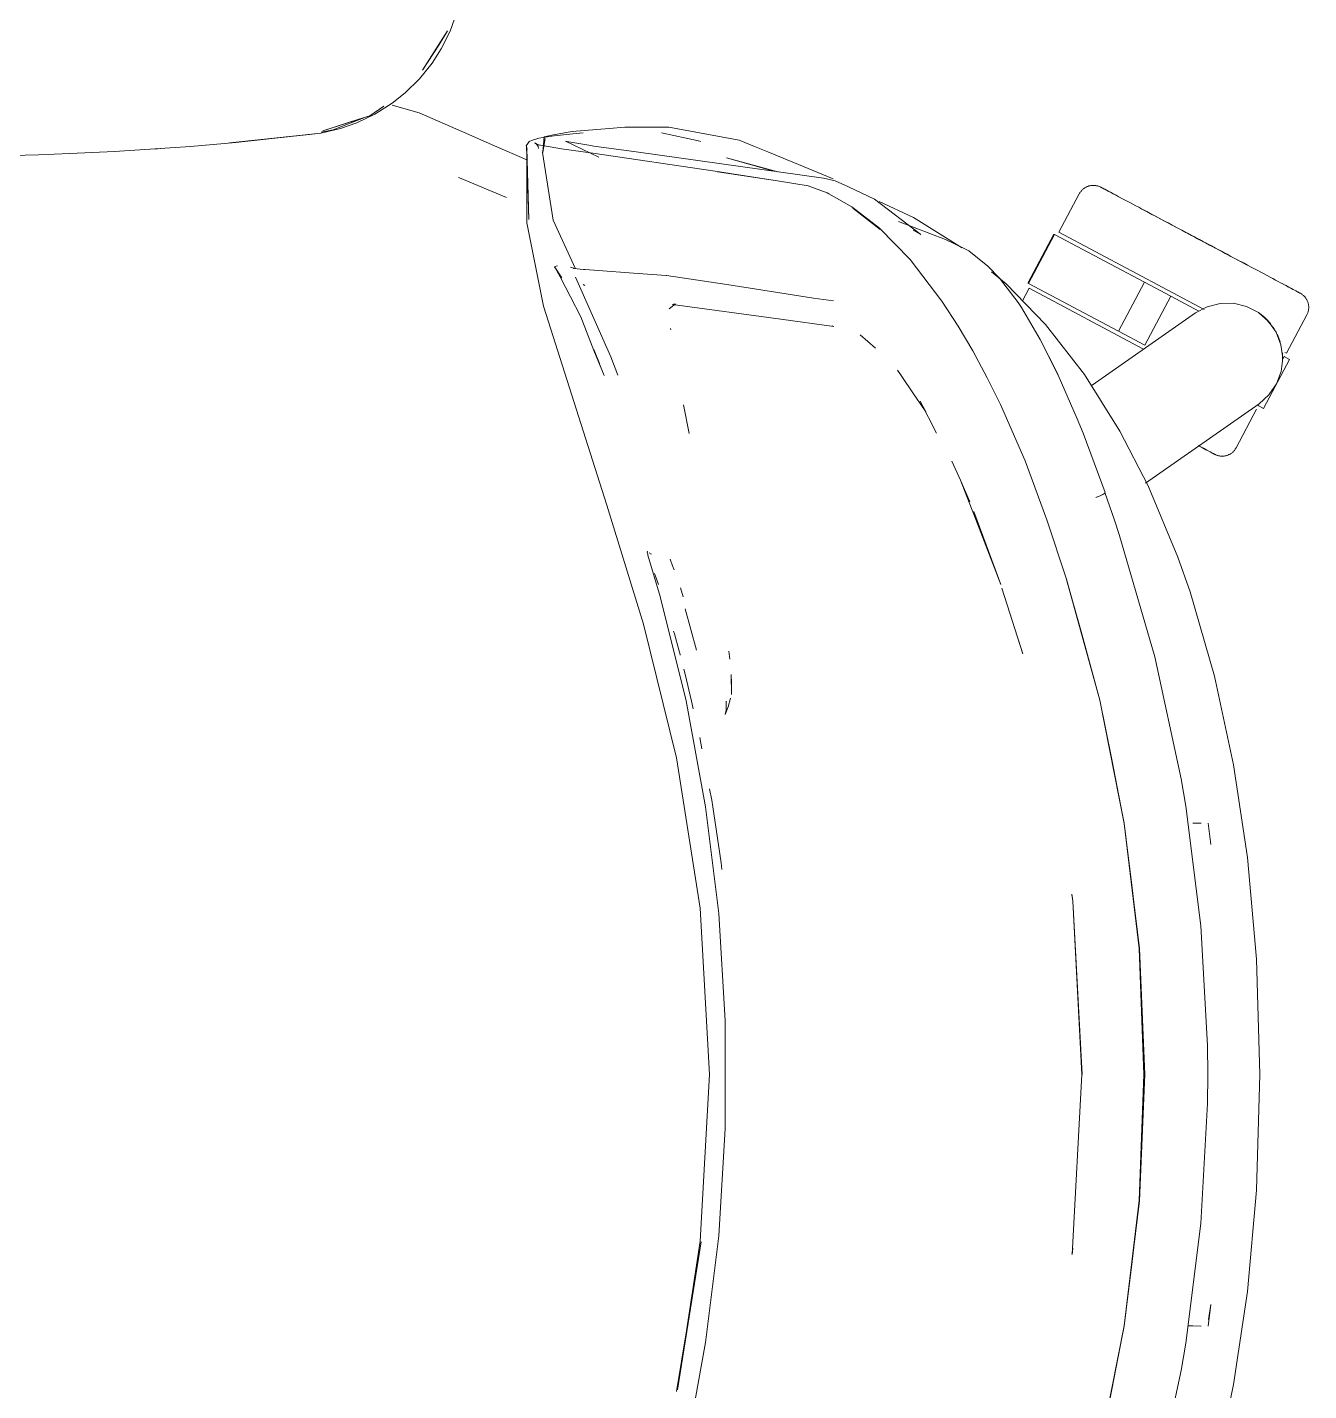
# Model space of a CAD drawing. Header units: millimetres. Extents: x 79795 to 317870, y -36033 to 97293.
# Drawn here: x 204332.3 to 204655.5, y 12754 to 13097.8 of the extents above; entities that cross this region are included whole.
import ezdxf

# ---------------------------------------------------------------- set-up
doc = ezdxf.new("R2010")
doc.units = ezdxf.units.MM
doc.header["$MEASUREMENT"] = 0
doc.layers.add('G-IMPT', color=8, linetype='CONTINUOUS', lineweight=9)
doc.layers.add('I-FURN', color=8, linetype='CONTINUOUS', lineweight=9)

msp = doc.modelspace()

# ---------------------------------------------------------------- linework, layer by layer
at = {"layer": 'G-IMPT'}
for p, q in [((204438.97, 13096.88), (204440.68, 13101.65)), ((204438.32, 13096.98), (204432, 13087.03)), ((204438.32, 13096.98), (204436.16, 13093.3)), ((204438.97, 13096.88), (204436.73, 13092.37)), ((204436.16, 13093.3), (204432, 13087.03)), ((204436.73, 13092.37), (204434.46, 13088.82)), ((204431.27, 13084.85), (204434.46, 13088.82)), ((204431.27, 13084.85), (204427.67, 13081.3)), ((204427.67, 13081.3), (204424.36, 13078.68)), ((204418.71, 13075.55), (204406.86, 13071.74)), ((204420.03, 13075.95), (204415.45, 13073.76)), ((204418.71, 13075.55), (204416, 13074.65)), ((204418.71, 13075.55), (204422.29, 13077.98)), ((204420.03, 13075.95), (204424.36, 13078.68)), ((204431.2, 13076.24), (204424.4, 13078.19)), ((204431.2, 13076.24), (204442.32, 13071.38)), ((204406.36, 13071.15), (204411.32, 13072.31)), ((204416, 13074.65), (204406.86, 13071.74)), ((204409.49, 13071.95), (204417.67, 13075.15)), ((204415.45, 13073.76), (204411.32, 13072.31)), ((204479.09, 13072.33), (204469.77, 13071.53)), ((204479.09, 13072.33), (204483.05, 13072.67)), ((204483.05, 13072.67), (204487.22, 13072.67)), ((204494.18, 13072.65), (204487.22, 13072.67)), ((204494.18, 13072.65), (204511.88, 13069.41)), ((204384.92, 13068.8), (204373.53, 13067.82)), ((204406.36, 13071.15), (204383.41, 13068.7)), ((204383.41, 13068.7), (204403.54, 13070.82)), ((204406.36, 13071.15), (204384.92, 13068.8)), ((204406.36, 13071.15), (204403.54, 13070.82)), ((204406.44, 13071.37), (204409.49, 13071.95)), ((204442.32, 13071.38), (204450.15, 13067.96)), ((204458.95, 13069.01), (204458.58, 13068.52)), ((204458.95, 13069.01), (204459.49, 13069.33)), ((204461.35, 13069.88), (204459.49, 13069.33)), ((204460.84, 13068.29), (204460.34, 13068.68)), ((204461.44, 13068.12), (204460.34, 13068.68)), ((204464.63, 13070.42), (204461.35, 13069.88)), ((204462.96, 13069.82), (204462.27, 13066.24)), ((204462.33, 13066.28), (204462.72, 13070.23)), ((204462.96, 13069.82), (204462.33, 13066.28)), ((204465.05, 13070.68), (204462.72, 13070.23)), ((204464.63, 13070.42), (204465.25, 13070.49)), ((204465.05, 13070.68), (204469.3, 13071.49)), ((204469.93, 13071.01), (204465.25, 13070.49)), ((204476.49, 13065.09), (204468.06, 13069.09)), ((204468.06, 13069.09), (204468.92, 13068.95)), ((204468.92, 13068.95), (204473.94, 13068.12)), ((204469.77, 13071.53), (204469.3, 13071.49)), ((204469.93, 13071.01), (204472.52, 13071.22)), ((204492.32, 13071.24), (204501.63, 13069.19)), ((204501.63, 13069.19), (204502.2, 13069.04)), ((204511.88, 13069.41), (204515.74, 13067.81)), ((204322.88, 13065.4), (204335.18, 13065.69)), ((204343.06, 13065.99), (204335.18, 13065.69)), ((204343.06, 13065.99), (204354.37, 13066.53)), ((204363.24, 13067.09), (204354.37, 13066.53)), ((204363.24, 13067.09), (204373.53, 13067.82)), ((204365.28, 13067.22), (204363.38, 13067.13)), ((204365.28, 13067.22), (204366.7, 13067.36)), ((204450.15, 13067.96), (204458.32, 13064.39)), ((204458.19, 13067.94), (204458.58, 13068.52)), ((204458.19, 13067.94), (204458.38, 13067.08)), ((204458.8, 13049.38), (204458.21, 13067.83)), ((204458.21, 13067.83), (204458.31, 13067.36)), ((204458.8, 13049.38), (204458.31, 13067.36)), ((204458.36, 13048.49), (204458.31, 13067.36)), ((204458.31, 13067.36), (204458.35, 13067.19)), ((204458.38, 13067.08), (204458.35, 13067.19)), ((204461.44, 13068.12), (204460.82, 13068.29)), ((204460.82, 13068.29), (204467.09, 13067.19)), ((204461.17, 13067.75), (204460.84, 13068.29)), ((204461.17, 13067.75), (204461.24, 13067.25)), ((204464.99, 13049.19), (204462.27, 13066.24)), ((204474.94, 13066.07), (204467.09, 13067.19)), ((204473.94, 13068.12), (204475.24, 13067.9)), ((204505.81, 13061.52), (204474.94, 13066.07)), ((204485.9, 13066.46), (204475.24, 13067.9)), ((204485.9, 13066.46), (204533.12, 13059.79)), ((204519.1, 13066.42), (204515.74, 13067.81)), ((204535.55, 13059.63), (204519.1, 13066.42)), ((204508.7, 13064.91), (204520.59, 13061.56)), ((204508.7, 13064.91), (204521.65, 13061.41)), ((204441.09, 13059.95), (204441.36, 13059.85)), ((204453.21, 13054.93), (204441.36, 13059.85)), ((204505.81, 13061.52), (204521, 13059.19)), ((204506.42, 13061.42), (204521.58, 13059.13)), ((204506.42, 13061.42), (204521, 13059.19)), ((204529.25, 13057.83), (204521.58, 13059.13)), ((204533.12, 13059.79), (204536.11, 13059.14)), ((204539.48, 13057.57), (204536.11, 13059.14)), ((204534.04, 13056.07), (204529.25, 13057.83)), ((204534.04, 13056.07), (204534.46, 13055.86)), ((204540.3, 13052.57), (204534.46, 13055.86)), ((204546.05, 13054.51), (204539.48, 13057.57)), ((204547.27, 13047.15), (204540.3, 13052.57)), ((204540.53, 13052.24), (204547.47, 13046.85)), ((204540.53, 13052.24), (204543.9, 13049.65)), ((204557.7, 13045.59), (204546.05, 13054.51)), ((204555.81, 13049.89), (204547.19, 13053.87)), ((204462.55, 13027.54), (204458.36, 13048.49)), ((204464.99, 13049.19), (204470.57, 13036.9)), ((204547.47, 13046.85), (204543.9, 13049.65)), ((204552.05, 13048.83), (204563.95, 13044.32)), ((204567.26, 13042.76), (204555.81, 13049.89)), ((204547.27, 13047.15), (204555, 13039.25)), ((204557.7, 13045.59), (204555.75, 13046.71)), ((204566.18, 13043.24), (204563.95, 13044.32)), ((204568.62, 13042.07), (204566.18, 13043.24)), ((204567.26, 13042.76), (204568.03, 13042.26)), ((204568.62, 13042.07), (204569.76, 13041.46)), ((204569.76, 13041.46), (204574.62, 13037.59)), ((204555, 13039.25), (204563.02, 13028.81)), ((204465.35, 13037.39), (204465.32, 13037.22)), ((204465.38, 13037.52), (204465.35, 13037.39)), ((204465.35, 13037.39), (204467.19, 13034.68)), ((204465.35, 13037.39), (204466.7, 13034.93)), ((204466.06, 13037.66), (204465.38, 13037.52)), ((204471.98, 13024.82), (204466.7, 13034.93)), ((204469.33, 13037.35), (204470.1, 13037.08)), ((204470.16, 13037.05), (204470.1, 13037.08)), ((204472.63, 13036.77), (204470.16, 13037.05)), ((204479.53, 13014.72), (204470.61, 13034.87)), ((204472.63, 13036.77), (204473, 13036.73)), ((204476.4, 13036.47), (204473, 13036.73)), ((204476.4, 13036.47), (204485.25, 13035.84)), ((204493.49, 13035.22), (204485.25, 13035.84)), ((204493.57, 13035.21), (204493.49, 13035.22)), ((204493.57, 13035.21), (204508.79, 13033)), ((204577.51, 13034.57), (204574.62, 13037.59)), ((204575.51, 13036.15), (204579.18, 13033.15)), ((204577.51, 13034.57), (204582.23, 13028.44)), ((204472.98, 13032.7), (204472.55, 13032.98)), ((204508.79, 13033), (204510.34, 13032.76)), ((204510.34, 13032.76), (204522.11, 13030.89)), ((204523.77, 13030.63), (204522.11, 13030.89)), ((204579.18, 13033.15), (204589.14, 13022.86)), ((204478.54, 12977.3), (204462.55, 13027.54)), ((204494.23, 13026.83), (204495.79, 13028.07)), ((204495.09, 13027.95), (204495.35, 13027.99)), ((204522.42, 13024.21), (204495.09, 13027.95)), ((204495.58, 13028.04), (204495.35, 13027.99)), ((204530.61, 13029.56), (204523.77, 13030.63)), ((204530.61, 13029.56), (204535.68, 13028.82)), ((204563.02, 13028.81), (204563.19, 13028.56)), ((204567.07, 13022.46), (204563.19, 13028.56)), ((204582.23, 13028.44), (204583.09, 13027.15)), ((204471.98, 13024.82), (204475.23, 13016.35)), ((204522.42, 13024.21), (204535.77, 13022.43)), ((204587.83, 13019.15), (204583.09, 13027.15)), ((204494.58, 13021.88), (204494.63, 13021.54)), ((204535.77, 13022.43), (204535.3, 13022.57)), ((204567.07, 13022.46), (204570.84, 13016.23)), ((204598.95, 13010.25), (204589.14, 13022.86)), ((204546.27, 13016.93), (204542.37, 13020.27)), ((204592.13, 13010.54), (204587.83, 13019.15)), ((204592.35, 13010.1), (204587.83, 13019.15)), ((204587.83, 13019.15), (204588.13, 13018.55)), ((204592.35, 13010.1), (204588.13, 13018.55)), ((204477.25, 13011.45), (204475.23, 13016.56)), ((204475.23, 13016.56), (204476.63, 13013.02)), ((204475.23, 13016.35), (204477.25, 13011.45)), ((204481.27, 13010.13), (204479.53, 13014.72)), ((204574.41, 13009.44), (204570.84, 13016.23)), ((204477.25, 13011.45), (204477.81, 13010.04)), ((204552.55, 13010.3), (204551.8, 13011.4)), ((204556.04, 13005.17), (204552.55, 13010.3)), ((204592.13, 13010.54), (204592.35, 13010.1)), ((204598.95, 13010.25), (204607.92, 12995.96)), ((204574.41, 13009.44), (204577.8, 13002.71)), ((204592.35, 13010.1), (204597.12, 12999.14)), ((204556.43, 13004.59), (204556.04, 13005.17)), ((204558.99, 13000.83), (204556.43, 13004.59)), ((204558.99, 13000.83), (204557.49, 13003.6)), ((204561.68, 12995.5), (204557.49, 13003.6)), ((204499.26, 12995.41), (204497.85, 13002.66)), ((204583.98, 12988.49), (204577.8, 13002.71)), ((204597.12, 12999.14), (204598.6, 12995.46)), ((204598.6, 12995.46), (204604.18, 12980.5)), ((204607.92, 12995.96), (204615.01, 12982.18)), ((204565.55, 12988.46), (204567.74, 12983.61)), ((204583.98, 12988.49), (204589.43, 12973.61)), ((204567.74, 12983.61), (204570.05, 12978.16)), ((204567.74, 12983.61), (204570.47, 12976.53)), ((204602.91, 12979.71), (204601.85, 12979.29)), ((204601.85, 12979.29), (204602.45, 12979.51)), ((204602.91, 12979.71), (204602.45, 12979.51)), ((204602.91, 12979.71), (204603.74, 12980.1)), ((204602.91, 12979.71), (204603.55, 12979.99)), ((204603.55, 12979.99), (204603.74, 12980.1)), ((204604.14, 12980.36), (204603.74, 12980.1)), ((204603.74, 12980.1), (204604.13, 12980.32)), ((204604.14, 12980.36), (204604.13, 12980.32)), ((204604.18, 12980.5), (204604.14, 12980.36)), ((204604.14, 12980.36), (204604.14, 12980.5)), ((204604.14, 12980.5), (204606.55, 12973.57)), ((204622.53, 12964.21), (204615.01, 12982.18)), ((204478.54, 12977.3), (204487.73, 12947.32)), ((204571.13, 12974.8), (204570.47, 12976.53)), ((204577.84, 12957.35), (204571.03, 12975.76)), ((204577.84, 12957.35), (204571.13, 12974.8)), ((204594.44, 12958.69), (204589.43, 12973.61)), ((204607.74, 12969.96), (204606.55, 12973.57)), ((204616.68, 12939.13), (204607.74, 12969.96)), ((204488.77, 12965.73), (204488.69, 12965.49)), ((204488.69, 12965.49), (204488.74, 12965.27)), ((204488.74, 12965.27), (204488.81, 12964.97)), ((204488.81, 12964.97), (204488.88, 12964.7)), ((204491.95, 12954.27), (204488.88, 12964.7)), ((204489.78, 12964.96), (204489.16, 12965.34)), ((204489.78, 12964.96), (204489.56, 12965.1)), ((204495.08, 12962.03), (204494.47, 12963.68)), ((204625.61, 12955.47), (204622.53, 12964.21)), ((204490.79, 12959.47), (204490.55, 12960.13)), ((204490.79, 12959.47), (204491.54, 12957.37)), ((204495.08, 12962.03), (204495.45, 12961.01)), ((204602.83, 12928.19), (204594.44, 12958.69)), ((204497.79, 12954.26), (204497.07, 12956.48)), ((204583.38, 12939.88), (204578.12, 12956.37)), ((204598.17, 12945.44), (204594.4, 12958.6)), ((204602.83, 12928.19), (204594.4, 12958.6)), ((204625.61, 12955.47), (204631.78, 12934.23)), ((204498.5, 12927.96), (204491.95, 12954.27)), ((204498.24, 12951.17), (204501.15, 12940.78)), ((204496.04, 12913.64), (204487.73, 12947.32)), ((204495.54, 12944.85), (204495.33, 12945.53)), ((204598.17, 12945.44), (204602.83, 12928.19)), ((204496.65, 12940.85), (204495.54, 12944.85)), ((204583.38, 12939.88), (204582.3, 12943.32)), ((204496.65, 12940.85), (204496.97, 12939.71)), ((204496.97, 12939.71), (204497.02, 12939.53)), ((204509.53, 12938.46), (204509.31, 12940.55)), ((204616.68, 12939.13), (204623.35, 12908.34)), ((204498.27, 12934.69), (204497.93, 12935.99)), ((204498.27, 12934.69), (204499.82, 12927.94)), ((204509.93, 12929.61), (204509.84, 12934.66)), ((204509.84, 12934.66), (204509.92, 12932.39)), ((204509.93, 12929.61), (204509.92, 12932.39)), ((204631.78, 12934.23), (204636.59, 12911.87)), ((204498.5, 12927.96), (204503.43, 12901.29)), ((204500.28, 12925.96), (204499.82, 12927.94)), ((204508.6, 12925.6), (204508.64, 12927.9)), ((204508.65, 12927.76), (204508.64, 12927.9)), ((204509.07, 12926.5), (204509.68, 12928.65)), ((204602.83, 12928.19), (204609, 12897.07)), ((204602.83, 12928.19), (204605.9, 12913.17)), ((204602.83, 12928.19), (204609, 12897.15)), ((204508.39, 12924.55), (204509.07, 12926.5)), ((204508.6, 12925.6), (204508.39, 12924.55)), ((204502.48, 12915.92), (204501.94, 12918.73)), ((204496.04, 12913.64), (204502.03, 12875.72)), ((204609, 12897.07), (204605.9, 12913.17)), ((204636.59, 12911.87), (204640.09, 12888.45)), ((204624.53, 12901.42), (204623.35, 12908.34)), ((204504.4, 12905.81), (204504.96, 12902.91)), ((204503.43, 12901.29), (204506.73, 12874.37)), ((204505.2, 12901.28), (204504.96, 12902.91)), ((204506.06, 12895.66), (204505.2, 12901.28)), ((204628.35, 12871.25), (204624.53, 12901.42)), ((204612.82, 12865.55), (204609, 12897.15)), ((204612.79, 12865.51), (204609, 12897.07)), ((204609, 12897.07), (204610.94, 12881.59)), ((204626.33, 12897.11), (204628.42, 12897.18)), ((204628.42, 12897.18), (204628.31, 12897.18)), ((204630.18, 12897.15), (204630.83, 12891.74)), ((204506.06, 12895.66), (204507.35, 12887.13)), ((204507.35, 12887.13), (204507.53, 12885.48)), ((204640.09, 12888.45), (204642.35, 12862.88)), ((204612.79, 12865.51), (204610.94, 12881.59)), ((204595.78, 12879.01), (204595.82, 12878.77)), ((204596.06, 12877.46), (204595.8, 12879.24)), ((204596.06, 12877.46), (204595.82, 12878.77)), ((204598.39, 12833.74), (204596.06, 12877.46)), ((204598.33, 12833.74), (204596.06, 12877.46)), ((204502.03, 12875.72), (204504.39, 12833.74)), ((204508.38, 12847.3), (204506.73, 12874.37)), ((204629.96, 12841.05), (204628.35, 12871.25)), ((204613.46, 12850.62), (204612.79, 12865.51)), ((204612.79, 12865.51), (204613.93, 12833.74)), ((204612.82, 12865.55), (204614.16, 12833.74)), ((204642.35, 12862.88), (204643.2, 12833.74)), ((204613.46, 12850.62), (204613.93, 12833.74)), ((204508.38, 12847.3), (204508.38, 12820.18)), ((204629.96, 12841.05), (204630.06, 12833.74)), ((204502.03, 12791.75), (204504.39, 12833.74)), ((204598.33, 12833.74), (204595.83, 12788.4)), ((204612.79, 12801.96), (204613.93, 12833.74)), ((204614.16, 12833.74), (204612.82, 12801.92)), ((204613.46, 12816.85), (204613.93, 12833.74)), ((204629.96, 12826.42), (204630.06, 12833.74)), ((204643.2, 12833.74), (204642.35, 12804.6)), ((204629.96, 12826.42), (204628.35, 12796.22)), ((204508.38, 12820.18), (204506.73, 12793.11)), ((204612.79, 12801.96), (204613.46, 12816.85)), ((204642.35, 12804.6), (204640.09, 12779.02)), ((204612.79, 12801.96), (204609, 12770.41)), ((204612.82, 12801.92), (204609, 12770.33)), ((204610.94, 12785.88), (204612.79, 12801.96)), ((204628.35, 12796.22), (204624.53, 12766.05)), ((204496.04, 12753.84), (204502.3, 12791.58)), ((204502.03, 12791.75), (204496.3, 12754.21)), ((204502.3, 12791.58), (204496.3, 12754.21)), ((204503.43, 12766.19), (204506.73, 12793.11)), ((204595.78, 12788.46), (204595.82, 12788.7)), ((204596.06, 12790.01), (204595.82, 12788.7)), ((204595.83, 12788.4), (204596.06, 12790.01)), ((204610.94, 12785.88), (204609, 12770.41)), ((204640.09, 12779.02), (204636.59, 12755.61)), ((204630.18, 12770.32), (204630.83, 12775.74)), ((204630.26, 12771.97), (204630.83, 12775.74)), ((204609, 12770.41), (204602.78, 12739.16)), ((204602.78, 12739.16), (204609, 12770.33)), ((204609, 12770.41), (204605.9, 12754.3)), ((204625.09, 12770.41), (204626.33, 12770.37)), ((204628.42, 12770.29), (204626.33, 12770.37)), ((204628.42, 12770.29), (204628.31, 12770.29)), ((204498.5, 12739.52), (204503.43, 12766.19)), ((204624.53, 12766.05), (204623.35, 12759.13)), ((204623.35, 12759.13), (204616.68, 12728.34)), ((204602.83, 12739.28), (204605.9, 12754.3)), ((204631.78, 12733.24), (204636.59, 12755.61))]:
    msp.add_line(p, q, dxfattribs=at)
at = {"layer": 'I-FURN'}
for p, q in [((204597.66, 13055.84), (204592.51, 13046.16)), ((204597.66, 13055.84), (204597.74, 13055.98)), ((204597.74, 13055.98), (204597.82, 13056.12)), ((204597.82, 13056.12), (204597.91, 13056.26)), ((204597.91, 13056.26), (204598.01, 13056.39)), ((204598.01, 13056.39), (204598.11, 13056.51)), ((204598.11, 13056.51), (204598.21, 13056.64)), ((204598.21, 13056.64), (204598.32, 13056.75)), ((204598.32, 13056.75), (204598.43, 13056.87)), ((204598.43, 13056.87), (204598.55, 13056.98)), ((204598.55, 13056.98), (204598.68, 13057.08)), ((204598.68, 13057.08), (204598.8, 13057.18)), ((204598.8, 13057.18), (204598.93, 13057.27)), ((204598.93, 13057.27), (204599.07, 13057.36)), ((204599.07, 13057.36), (204599.21, 13057.44)), ((204599.21, 13057.44), (204599.35, 13057.52)), ((204599.35, 13057.52), (204599.49, 13057.59)), ((204599.49, 13057.59), (204599.64, 13057.66)), ((204599.64, 13057.66), (204599.79, 13057.72)), ((204599.79, 13057.72), (204599.94, 13057.77)), ((204599.94, 13057.77), (204600.1, 13057.82)), ((204600.1, 13057.82), (204600.25, 13057.86)), ((204600.25, 13057.86), (204600.41, 13057.9)), ((204600.41, 13057.9), (204600.57, 13057.93)), ((204600.57, 13057.93), (204600.73, 13057.95)), ((204600.73, 13057.95), (204600.89, 13057.97)), ((204600.89, 13057.97), (204601.05, 13057.98)), ((204601.05, 13057.98), (204601.21, 13057.98)), ((204601.21, 13057.98), (204601.37, 13057.98)), ((204601.37, 13057.98), (204601.53, 13057.97)), ((204601.53, 13057.97), (204601.69, 13057.95)), ((204601.69, 13057.95), (204601.85, 13057.93)), ((204601.85, 13057.93), (204602.01, 13057.9)), ((204602.01, 13057.9), (204602.17, 13057.87)), ((204602.17, 13057.87), (204602.32, 13057.83)), ((204602.32, 13057.83), (204602.48, 13057.78)), ((204602.48, 13057.78), (204602.63, 13057.73)), ((204602.63, 13057.73), (204602.78, 13057.67)), ((204602.78, 13057.67), (204602.93, 13057.6)), ((204602.93, 13057.6), (204603.07, 13057.53)), ((204603.07, 13057.53), (204603.11, 13057.51)), ((204603.11, 13057.51), (204603.13, 13057.5)), ((204603.16, 13057.48), (204603.11, 13057.51)), ((204603.11, 13057.51), (204603.11, 13057.51)), ((204603.13, 13057.5), (204603.19, 13057.47)), ((204603.24, 13057.44), (204603.16, 13057.48)), ((204603.19, 13057.47), (204603.29, 13057.41)), ((204603.36, 13057.38), (204603.24, 13057.44)), ((204603.29, 13057.41), (204603.43, 13057.34)), ((204603.52, 13057.29), (204603.36, 13057.38)), ((204603.43, 13057.34), (204603.61, 13057.24)), ((204603.72, 13057.18), (204603.52, 13057.29)), ((204603.61, 13057.24), (204603.83, 13057.13)), ((204603.96, 13057.06), (204603.72, 13057.18)), ((204603.83, 13057.13), (204604.09, 13056.99)), ((204604.24, 13056.91), (204603.96, 13057.06)), ((204604.09, 13056.99), (204604.39, 13056.83)), ((204604.56, 13056.74), (204604.24, 13056.91)), ((204604.39, 13056.83), (204604.72, 13056.65)), ((204604.92, 13056.55), (204604.56, 13056.74)), ((204604.72, 13056.65), (204605.09, 13056.45)), ((204605.31, 13056.34), (204604.92, 13056.55)), ((204605.09, 13056.45), (204605.5, 13056.24)), ((204605.74, 13056.11), (204605.31, 13056.34)), ((204605.5, 13056.24), (204605.95, 13056)), ((204606.21, 13055.86), (204605.74, 13056.11)), ((204605.95, 13056), (204606.43, 13055.74)), ((204606.71, 13055.6), (204606.21, 13055.86)), ((204606.43, 13055.74), (204606.95, 13055.47)), ((204607.24, 13055.31), (204606.71, 13055.6)), ((204606.95, 13055.47), (204607.5, 13055.18)), ((204607.81, 13055.01), (204607.24, 13055.31)), ((204607.5, 13055.18), (204608.08, 13054.86)), ((204608.41, 13054.69), (204607.81, 13055.01)), ((204609.05, 13054.35), (204608.41, 13054.69)), ((204609.71, 13054), (204609.05, 13054.35)), ((204610.4, 13053.63), (204609.71, 13054)), ((204611.13, 13053.25), (204610.4, 13053.63)), ((204611.88, 13052.85), (204611.13, 13053.25)), ((204612.65, 13052.44), (204611.88, 13052.85)), ((204613.45, 13052.01), (204612.65, 13052.44)), ((204614.28, 13051.57), (204613.45, 13052.01)), ((204613.83, 13051.81), (204614.66, 13051.37)), ((204615.12, 13051.12), (204614.28, 13051.57)), ((204614.66, 13051.37), (204615.52, 13050.91)), ((204615.99, 13050.66), (204615.12, 13051.12)), ((204615.52, 13050.91), (204616.4, 13050.44)), ((204616.88, 13050.19), (204615.99, 13050.66)), ((204616.4, 13050.44), (204617.29, 13049.97)), ((204617.79, 13049.71), (204616.88, 13050.19)), ((204617.29, 13049.97), (204618.21, 13049.48)), ((204618.71, 13049.22), (204617.79, 13049.71)), ((204618.21, 13049.48), (204619.14, 13048.99)), ((204619.65, 13048.72), (204618.71, 13049.22)), ((204619.14, 13048.99), (204620.08, 13048.49)), ((204620.6, 13048.21), (204619.65, 13048.72)), ((204620.08, 13048.49), (204621.04, 13047.98)), ((204621.56, 13047.7), (204620.6, 13048.21)), ((204591.21, 13045.71), (204584.64, 13033.35)), ((204584.81, 13033.26), (204591.39, 13045.62)), ((204591.39, 13045.62), (204614.09, 13033.55)), ((204629.11, 13026.69), (204592.51, 13046.16)), ((204621.04, 13047.98), (204622.01, 13047.46)), ((204622.54, 13047.18), (204621.56, 13047.7)), ((204622.01, 13047.46), (204622.99, 13046.94)), ((204623.52, 13046.66), (204622.54, 13047.18)), ((204622.99, 13046.94), (204623.97, 13046.42)), ((204624.51, 13046.13), (204623.52, 13046.66)), ((204623.97, 13046.42), (204624.97, 13045.89)), ((204625.51, 13045.6), (204624.51, 13046.13)), ((204624.97, 13045.89), (204625.97, 13045.36)), ((204626.51, 13045.07), (204625.51, 13045.6)), ((204625.97, 13045.36), (204626.97, 13044.82)), ((204627.51, 13044.53), (204626.51, 13045.07)), ((204626.97, 13044.82), (204627.97, 13044.29)), ((204628.52, 13044), (204627.51, 13044.53)), ((204627.97, 13044.29), (204628.98, 13043.75)), ((204629.52, 13043.47), (204628.52, 13044)), ((204628.98, 13043.75), (204629.98, 13043.22)), ((204630.53, 13042.93), (204629.52, 13043.47)), ((204629.98, 13043.22), (204630.99, 13042.69)), ((204631.52, 13042.4), (204630.53, 13042.93)), ((204630.99, 13042.69), (204631.98, 13042.16)), ((204632.52, 13041.87), (204631.52, 13042.4)), ((204631.98, 13042.16), (204632.97, 13041.63)), ((204633.51, 13041.35), (204632.52, 13041.87)), ((204632.97, 13041.63), (204633.96, 13041.11)), ((204634.48, 13040.83), (204633.51, 13041.35)), ((204633.96, 13041.11), (204634.93, 13040.59)), ((204635.45, 13040.31), (204634.48, 13040.83)), ((204634.93, 13040.59), (204635.9, 13040.08)), ((204636.41, 13039.8), (204635.45, 13040.31)), ((204635.9, 13040.08), (204636.85, 13039.57)), ((204637.36, 13039.3), (204636.41, 13039.8)), ((204636.85, 13039.57), (204637.78, 13039.07)), ((204638.28, 13038.81), (204637.36, 13039.3)), ((204637.78, 13039.07), (204638.71, 13038.58)), ((204639.2, 13038.32), (204638.28, 13038.81)), ((204638.71, 13038.58), (204639.61, 13038.1)), ((204640.09, 13037.84), (204639.2, 13038.32)), ((204640.97, 13037.38), (204640.09, 13037.84)), ((204641.83, 13036.92), (204640.97, 13037.38)), ((204642.66, 13036.48), (204641.83, 13036.92)), ((204643.48, 13036.05), (204642.66, 13036.48)), ((204644.26, 13035.63), (204643.48, 13036.05)), ((204645.02, 13035.22), (204644.26, 13035.63)), ((204645.76, 13034.83), (204645.02, 13035.22)), ((204646.47, 13034.46), (204645.76, 13034.83)), ((204647.14, 13034.1), (204646.47, 13034.46)), ((204585, 13032.03), (204583.32, 13028.88)), ((204607.52, 13021.19), (204584.81, 13033.26)), ((204613.69, 13016.77), (204585, 13032.03)), ((204607.52, 13021.19), (204614.09, 13033.55)), ((204614.09, 13033.55), (204620.73, 13030.02)), ((204647.79, 13033.75), (204647.14, 13034.1)), ((204648.41, 13033.42), (204647.79, 13033.75)), ((204648.99, 13033.11), (204648.41, 13033.42)), ((204648.68, 13033.28), (204649.25, 13032.98)), ((204649.54, 13032.82), (204648.99, 13033.11)), ((204649.25, 13032.98), (204649.79, 13032.69)), ((204650.06, 13032.55), (204649.54, 13032.82)), ((204649.79, 13032.69), (204650.29, 13032.42)), ((204650.54, 13032.29), (204650.06, 13032.55)), ((204650.29, 13032.42), (204650.75, 13032.18)), ((204650.99, 13032.05), (204650.54, 13032.29)), ((204650.75, 13032.18), (204651.18, 13031.95)), ((204651.4, 13031.83), (204650.99, 13032.05)), ((204651.18, 13031.95), (204651.58, 13031.74)), ((204651.77, 13031.64), (204651.4, 13031.83)), ((204651.58, 13031.74), (204651.93, 13031.55)), ((204652.11, 13031.46), (204651.77, 13031.64)), ((204651.93, 13031.55), (204652.25, 13031.38)), ((204652.4, 13031.3), (204652.11, 13031.46)), ((204652.25, 13031.38), (204652.53, 13031.23)), ((204652.66, 13031.16), (204652.4, 13031.3)), ((204652.53, 13031.23), (204652.77, 13031.11)), ((204652.88, 13031.04), (204652.66, 13031.16)), ((204652.77, 13031.11), (204652.97, 13031)), ((204653.06, 13030.95), (204652.88, 13031.04)), ((204652.97, 13031), (204653.13, 13030.91)), ((204653.2, 13030.87), (204653.06, 13030.95)), ((204653.13, 13030.91), (204653.25, 13030.85)), ((204653.3, 13030.82), (204653.2, 13030.87)), ((204614.16, 13017.66), (204620.73, 13030.02)), ((204620.73, 13030.02), (204627.79, 13026.26)), ((204629.9, 13027.39), (204633.17, 13028.22)), ((204633.17, 13028.22), (204636.55, 13028.24)), ((204636.55, 13028.24), (204639.83, 13027.46)), ((204639.83, 13027.46), (204642.83, 13025.91)), ((204653.25, 13030.85), (204653.34, 13030.8)), ((204653.36, 13030.79), (204653.3, 13030.82)), ((204653.34, 13030.8), (204653.38, 13030.78)), ((204653.38, 13030.78), (204653.36, 13030.79)), ((204653.38, 13030.78), (204653.52, 13030.7)), ((204653.38, 13030.78), (204653.38, 13030.78)), ((204653.52, 13030.7), (204653.66, 13030.62)), ((204653.66, 13030.62), (204653.8, 13030.53)), ((204653.8, 13030.53), (204653.93, 13030.43)), ((204653.93, 13030.43), (204654.05, 13030.33)), ((204654.05, 13030.33), (204654.18, 13030.23)), ((204654.18, 13030.23), (204654.29, 13030.12)), ((204654.29, 13030.12), (204654.41, 13030)), ((204654.41, 13030), (204654.52, 13029.88)), ((204654.52, 13029.88), (204654.62, 13029.76)), ((204654.62, 13029.76), (204654.72, 13029.63)), ((204654.72, 13029.63), (204654.81, 13029.5)), ((204654.81, 13029.5), (204654.9, 13029.37)), ((204654.9, 13029.37), (204654.98, 13029.23)), ((204654.98, 13029.23), (204655.06, 13029.09)), ((204655.06, 13029.09), (204655.13, 13028.94)), ((204655.13, 13028.94), (204655.2, 13028.8)), ((204655.2, 13028.8), (204655.26, 13028.65)), ((204655.26, 13028.65), (204655.31, 13028.5)), ((204655.31, 13028.5), (204655.36, 13028.34)), ((204655.36, 13028.34), (204655.4, 13028.19)), ((204655.4, 13028.19), (204655.44, 13028.03)), ((204655.44, 13028.03), (204655.47, 13027.87)), ((204655.47, 13027.87), (204655.49, 13027.71)), ((204655.49, 13027.71), (204655.51, 13027.55)), ((204655.51, 13027.55), (204655.52, 13027.39)), ((204600.9, 13007.58), (204626.93, 13025.8)), ((204626.93, 13025.8), (204629.9, 13027.39)), ((204642.83, 13025.91), (204645.37, 13023.69)), ((204644.53, 13024.55), (204643.11, 13025.71)), ((204646.82, 13021.77), (204644.53, 13024.55)), ((204649.9, 13015.64), (204655.05, 13025.33)), ((204655.07, 13025.37), (204655.05, 13025.33)), ((204655.14, 13025.51), (204655.07, 13025.37)), ((204655.21, 13025.66), (204655.14, 13025.51)), ((204655.27, 13025.81), (204655.21, 13025.66)), ((204655.32, 13025.96), (204655.27, 13025.81)), ((204655.37, 13026.11), (204655.32, 13025.96)), ((204655.41, 13026.27), (204655.37, 13026.11)), ((204655.44, 13026.43), (204655.41, 13026.27)), ((204655.47, 13026.59), (204655.44, 13026.43)), ((204655.49, 13026.75), (204655.47, 13026.59)), ((204655.51, 13026.91), (204655.49, 13026.75)), ((204655.52, 13027.07), (204655.51, 13026.91)), ((204655.52, 13027.39), (204655.52, 13027.23)), ((204655.52, 13027.23), (204655.52, 13027.07)), ((204614.16, 13017.66), (204607.52, 13021.19)), ((204645.37, 13023.69), (204647.3, 13020.93)), ((204647.3, 13020.93), (204648.52, 13017.78)), ((204648.52, 13017.78), (204648.95, 13014.43)), ((204644.14, 13001.72), (204650.71, 13014.08)), ((204648.95, 13014.43), (204648.56, 13011.08)), ((204649.32, 13014.82), (204648.92, 13014.07)), ((204649.4, 13014.77), (204649.32, 13014.82)), ((204649.32, 13014.82), (204650.71, 13014.08)), ((204649.9, 13015.64), (204649.52, 13015.84)), ((204648.56, 13011.08), (204647.39, 13007.92)), ((204647.39, 13007.92), (204645.49, 13005.13)), ((204645.49, 13005.13), (204642.98, 13002.88)), ((204642.98, 13002.88), (204614.39, 12982.86)), ((204637.24, 12991.83), (204642.39, 13001.52)), ((204644.14, 13001.72), (204642.74, 13002.46)), ((204642.74, 13002.46), (204642.83, 13002.41)), ((204627.66, 12992.36), (204628.19, 12992.08)), ((204628.47, 12991.93), (204627.95, 12992.2)), ((204628.19, 12992.08), (204628.69, 12991.81)), ((204628.95, 12991.67), (204628.47, 12991.93)), ((204628.69, 12991.81), (204629.16, 12991.56)), ((204629.39, 12991.44), (204628.95, 12991.67)), ((204629.16, 12991.56), (204629.59, 12991.33)), ((204629.8, 12991.22), (204629.39, 12991.44)), ((204629.59, 12991.33), (204629.98, 12991.12)), ((204630.18, 12991.02), (204629.8, 12991.22)), ((204629.98, 12991.12), (204630.34, 12990.94)), ((204630.51, 12990.84), (204630.18, 12991.02)), ((204630.34, 12990.94), (204630.65, 12990.77)), ((204630.81, 12990.68), (204630.51, 12990.84)), ((204630.65, 12990.77), (204630.93, 12990.62)), ((204631.07, 12990.55), (204630.81, 12990.68)), ((204630.93, 12990.62), (204631.17, 12990.49)), ((204631.29, 12990.43), (204631.07, 12990.55)), ((204631.17, 12990.49), (204631.37, 12990.38)), ((204631.47, 12990.33), (204631.29, 12990.43)), ((204631.37, 12990.38), (204631.54, 12990.3)), ((204631.61, 12990.26), (204631.47, 12990.33)), ((204631.54, 12990.3), (204631.66, 12990.23)), ((204631.71, 12990.21), (204631.61, 12990.26)), ((204631.66, 12990.23), (204631.74, 12990.19)), ((204631.77, 12990.17), (204631.71, 12990.21)), ((204631.74, 12990.19), (204631.78, 12990.17)), ((204631.79, 12990.16), (204631.77, 12990.17)), ((204631.78, 12990.17), (204631.79, 12990.16)), ((204631.83, 12990.14), (204631.79, 12990.16)), ((204631.97, 12990.07), (204631.83, 12990.14)), ((204632.12, 12990.01), (204631.97, 12990.07)), ((204632.27, 12989.95), (204632.12, 12990.01)), ((204632.42, 12989.89), (204632.27, 12989.95)), ((204632.57, 12989.85), (204632.42, 12989.89)), ((204632.73, 12989.8), (204632.57, 12989.85)), ((204632.89, 12989.77), (204632.73, 12989.8)), ((204633.05, 12989.74), (204632.89, 12989.77)), ((204633.21, 12989.72), (204633.05, 12989.74)), ((204633.37, 12989.7), (204633.21, 12989.72)), ((204633.53, 12989.69), (204633.37, 12989.7)), ((204633.69, 12989.69), (204633.53, 12989.69)), ((204633.85, 12989.69), (204633.69, 12989.69)), ((204634.01, 12989.7), (204633.85, 12989.69)), ((204634.17, 12989.72), (204634.01, 12989.7)), ((204634.33, 12989.74), (204634.17, 12989.72)), ((204634.49, 12989.77), (204634.33, 12989.74)), ((204634.65, 12989.81), (204634.49, 12989.77)), ((204634.8, 12989.85), (204634.65, 12989.81)), ((204634.96, 12989.9), (204634.8, 12989.85)), ((204635.11, 12989.95), (204634.96, 12989.9)), ((204635.26, 12990.01), (204635.11, 12989.95)), ((204635.4, 12990.08), (204635.26, 12990.01)), ((204635.55, 12990.15), (204635.4, 12990.08)), ((204635.69, 12990.23), (204635.55, 12990.15)), ((204635.83, 12990.31), (204635.69, 12990.23)), ((204635.96, 12990.4), (204635.83, 12990.31)), ((204636.09, 12990.49), (204635.96, 12990.4)), ((204636.22, 12990.59), (204636.09, 12990.49)), ((204636.34, 12990.7), (204636.22, 12990.59)), ((204636.46, 12990.81), (204636.34, 12990.7)), ((204636.58, 12990.92), (204636.46, 12990.81)), ((204636.69, 12991.04), (204636.58, 12990.92)), ((204636.79, 12991.16), (204636.69, 12991.04)), ((204636.89, 12991.29), (204636.79, 12991.16)), ((204636.99, 12991.42), (204636.89, 12991.29)), ((204637.08, 12991.55), (204636.99, 12991.42)), ((204637.16, 12991.69), (204637.08, 12991.55)), ((204637.24, 12991.83), (204637.16, 12991.69))]:
    msp.add_line(p, q, dxfattribs=at)
for points in [[(204644.88, 13024.21), (204645.28, 13023.81), (204645.65, 13023.39), (204645.98, 13022.97)], [(204648.85, 13015.88), (204648.89, 13015.5), (204648.92, 13014.83), (204648.92, 13014.3), (204648.92, 13014.07)]]:
    msp.add_open_spline(points, degree=3, dxfattribs=at)
msp.add_open_spline([(204647.59, 13020.37), (204647.66, 13020.21), (204647.95, 13019.58), (204648.17, 13018.95), (204648.32, 13018.48)], degree=3, knots=[-0.5319761, -0.5319761, -0.5319761, -0.5319761, -0.5, -0.4, -0.4, -0.4, -0.4], dxfattribs=at)

doc.saveas('drawing.dxf')
